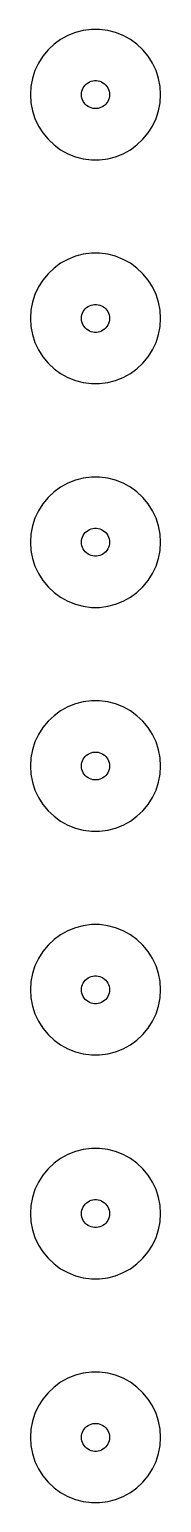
# Model space of a CAD drawing. Header units: metres. Extents: x -7 to 7, y 305 to 607.
# Drawn here: x -7 to 7, y 449 to 607 of the extents above; entities that cross this region are included whole.
import ezdxf

# ---------------------------------------------------------------- set-up
doc = ezdxf.new("R2010")
doc.units = ezdxf.units.M

msp = doc.modelspace()

# ---------------------------------------------------------------- linework, layer by layer
for p, q in [((-2.16312, 606.657), (-2.98045, 606.334)), ((-1.31166, 606.876), (-2.16312, 606.657)), ((-0.439529, 606.986), (-1.31166, 606.876)), ((0.439529, 606.986), (-0.439529, 606.986)), ((1.31166, 606.876), (0.439529, 606.986)), ((2.16312, 606.657), (1.31166, 606.876)), ((2.98045, 606.334), (2.16312, 606.657)), ((-4.46196, 605.394), (-5.10277, 604.792)), ((-3.75078, 605.91), (-4.46196, 605.394)), ((-2.98045, 606.334), (-3.75078, 605.91)), ((3.75078, 605.91), (2.98045, 606.334)), ((4.46196, 605.394), (3.75078, 605.91)), ((5.10277, 604.792), (4.46196, 605.394)), ((-5.66312, 604.114), (-6.13414, 603.372)), ((-5.10277, 604.792), (-5.66312, 604.114)), ((5.66312, 604.114), (5.10277, 604.792)), ((6.13414, 603.372), (5.66312, 604.114)), ((-6.50842, 602.577), (-6.78008, 601.741)), ((-6.13414, 603.372), (-6.50842, 602.577)), ((6.50842, 602.577), (6.13414, 603.372)), ((6.78008, 601.741), (6.50842, 602.577)), ((-6.94479, 600.877), (-7, 600)), ((-6.78008, 601.741), (-6.94479, 600.877)), ((-1.48816, 600.188), (-1.45287, 600.373)), ((-1.45287, 600.373), (-1.39465, 600.552)), ((-1.39465, 600.552), (-1.31445, 600.723)), ((-1.31445, 600.723), (-1.21352, 600.882)), ((-1.21352, 600.882), (-1.09344, 601.027)), ((-1.09344, 601.027), (-0.956131, 601.156)), ((-0.956131, 601.156), (-0.803726, 601.266)), ((-0.803726, 601.266), (-0.638657, 601.357)), ((-0.638657, 601.357), (-0.463516, 601.427)), ((-0.463516, 601.427), (-0.281067, 601.473)), ((-0.281067, 601.473), (-0.094177, 601.497)), ((-0.094177, 601.497), (0.094177, 601.497)), ((0.094177, 601.497), (0.281067, 601.473)), ((0.281067, 601.473), (0.463516, 601.427)), ((0.463516, 601.427), (0.638657, 601.357)), ((0.638657, 601.357), (0.803726, 601.266)), ((0.803726, 601.266), (0.956131, 601.156)), ((0.956131, 601.156), (1.09344, 601.027)), ((1.09344, 601.027), (1.21352, 600.882)), ((1.21352, 600.882), (1.31445, 600.723)), ((1.31445, 600.723), (1.39465, 600.552)), ((1.39465, 600.552), (1.45287, 600.373)), ((1.45287, 600.373), (1.48816, 600.188)), ((6.94479, 600.877), (6.78008, 601.741)), ((7, 600), (6.94479, 600.877)), ((-7, 600), (-6.94479, 599.123)), ((-6.94479, 599.123), (-6.78008, 598.259)), ((-1.5, 600), (-1.48816, 600.188)), ((-1.48816, 599.812), (-1.5, 600)), ((-1.45287, 599.627), (-1.48816, 599.812)), ((-1.39465, 599.448), (-1.45287, 599.627)), ((-1.31445, 599.277), (-1.39465, 599.448)), ((-1.21352, 599.118), (-1.31445, 599.277)), ((-1.09344, 598.973), (-1.21352, 599.118)), ((-0.956131, 598.844), (-1.09344, 598.973)), ((-0.803726, 598.734), (-0.956131, 598.844)), ((-0.638657, 598.643), (-0.803726, 598.734)), ((0.803726, 598.734), (0.638657, 598.643)), ((0.956131, 598.844), (0.803726, 598.734)), ((1.09344, 598.973), (0.956131, 598.844)), ((1.21352, 599.118), (1.09344, 598.973)), ((1.31445, 599.277), (1.21352, 599.118)), ((1.39465, 599.448), (1.31445, 599.277)), ((1.45287, 599.627), (1.39465, 599.448)), ((1.48816, 599.812), (1.45287, 599.627)), ((1.48816, 600.188), (1.5, 600)), ((1.5, 600), (1.48816, 599.812)), ((6.78008, 598.259), (6.94479, 599.123)), ((6.94479, 599.123), (7, 600)), ((-6.78008, 598.259), (-6.50842, 597.423)), ((-6.50842, 597.423), (-6.13414, 596.628)), ((-0.463516, 598.573), (-0.638657, 598.643)), ((-0.281067, 598.527), (-0.463516, 598.573)), ((-0.094177, 598.503), (-0.281067, 598.527)), ((0.094177, 598.503), (-0.094177, 598.503)), ((0.281067, 598.527), (0.094177, 598.503)), ((0.463516, 598.573), (0.281067, 598.527)), ((0.638657, 598.643), (0.463516, 598.573)), ((6.13414, 596.628), (6.50842, 597.423)), ((6.50842, 597.423), (6.78008, 598.259)), ((-6.13414, 596.628), (-5.66312, 595.886)), ((-5.66312, 595.886), (-5.10277, 595.208)), ((5.10277, 595.208), (5.66312, 595.886)), ((5.66312, 595.886), (6.13414, 596.628)), ((-5.10277, 595.208), (-4.46196, 594.606)), ((-4.46196, 594.606), (-3.75078, 594.09)), ((-3.75078, 594.09), (-2.98045, 593.666)), ((2.98045, 593.666), (3.75078, 594.09)), ((3.75078, 594.09), (4.46196, 594.606)), ((4.46196, 594.606), (5.10277, 595.208)), ((-2.98045, 593.666), (-2.16312, 593.343)), ((-2.16312, 593.343), (-1.31166, 593.124)), ((-1.31166, 593.124), (-0.439529, 593.014)), ((-0.439529, 593.014), (0.439529, 593.014)), ((0.439529, 593.014), (1.31166, 593.124)), ((1.31166, 593.124), (2.16312, 593.343)), ((2.16312, 593.343), (2.98045, 593.666)), ((-0.439529, 582.986), (-1.31166, 582.876)), ((0.439529, 582.986), (-0.439529, 582.986)), ((1.31166, 582.876), (0.439529, 582.986)), ((-4.46196, 581.394), (-5.10277, 580.792)), ((-3.75078, 581.91), (-4.46196, 581.394)), ((-2.98045, 582.334), (-3.75078, 581.91)), ((-2.16312, 582.657), (-2.98045, 582.334)), ((-1.31166, 582.876), (-2.16312, 582.657)), ((2.16312, 582.657), (1.31166, 582.876)), ((2.98045, 582.334), (2.16312, 582.657)), ((3.75078, 581.91), (2.98045, 582.334)), ((4.46196, 581.394), (3.75078, 581.91)), ((5.10277, 580.792), (4.46196, 581.394)), ((-5.66312, 580.114), (-6.13414, 579.372)), ((-5.10277, 580.792), (-5.66312, 580.114)), ((5.66312, 580.114), (5.10277, 580.792)), ((6.13414, 579.372), (5.66312, 580.114)), ((-6.50842, 578.577), (-6.78008, 577.741)), ((-6.13414, 579.372), (-6.50842, 578.577)), ((6.50842, 578.577), (6.13414, 579.372)), ((6.78008, 577.741), (6.50842, 578.577)), ((-6.94479, 576.877), (-7, 576)), ((-6.78008, 577.741), (-6.94479, 576.877)), ((-1.39465, 576.552), (-1.31445, 576.723)), ((-1.31445, 576.723), (-1.21352, 576.882)), ((-1.21352, 576.882), (-1.09344, 577.027)), ((-1.09344, 577.027), (-0.956131, 577.156)), ((-0.956131, 577.156), (-0.803726, 577.266)), ((-0.803726, 577.266), (-0.638657, 577.357)), ((-0.638657, 577.357), (-0.463516, 577.427)), ((-0.463516, 577.427), (-0.281067, 577.473)), ((-0.281067, 577.473), (-0.094177, 577.497)), ((-0.094177, 577.497), (0.094177, 577.497)), ((0.094177, 577.497), (0.281067, 577.473)), ((0.281067, 577.473), (0.463516, 577.427)), ((0.463516, 577.427), (0.638657, 577.357)), ((0.638657, 577.357), (0.803726, 577.266)), ((0.803726, 577.266), (0.956131, 577.156)), ((0.956131, 577.156), (1.09344, 577.027)), ((1.09344, 577.027), (1.21352, 576.882)), ((1.21352, 576.882), (1.31445, 576.723)), ((1.31445, 576.723), (1.39465, 576.552)), ((6.94479, 576.877), (6.78008, 577.741)), ((7, 576), (6.94479, 576.877)), ((-7, 576), (-6.94479, 575.123)), ((-6.94479, 575.123), (-6.78008, 574.259)), ((-1.5, 576), (-1.48816, 576.188)), ((-1.48816, 575.812), (-1.5, 576)), ((-1.48816, 576.188), (-1.45287, 576.373)), ((-1.45287, 575.627), (-1.48816, 575.812)), ((-1.45287, 576.373), (-1.39465, 576.552)), ((-1.39465, 575.448), (-1.45287, 575.627)), ((-1.31445, 575.277), (-1.39465, 575.448)), ((-1.21352, 575.118), (-1.31445, 575.277)), ((-1.09344, 574.973), (-1.21352, 575.118)), ((1.21352, 575.118), (1.09344, 574.973)), ((1.31445, 575.277), (1.21352, 575.118)), ((1.39465, 575.448), (1.31445, 575.277)), ((1.39465, 576.552), (1.45287, 576.373)), ((1.45287, 575.627), (1.39465, 575.448)), ((1.45287, 576.373), (1.48816, 576.188)), ((1.48816, 575.812), (1.45287, 575.627)), ((1.48816, 576.188), (1.5, 576)), ((1.5, 576), (1.48816, 575.812)), ((6.78008, 574.259), (6.94479, 575.123)), ((6.94479, 575.123), (7, 576)), ((-6.78008, 574.259), (-6.50842, 573.423)), ((-0.956131, 574.844), (-1.09344, 574.973)), ((-0.803726, 574.734), (-0.956131, 574.844)), ((-0.638657, 574.643), (-0.803726, 574.734)), ((-0.463516, 574.573), (-0.638657, 574.643)), ((-0.281067, 574.527), (-0.463516, 574.573)), ((-0.094177, 574.503), (-0.281067, 574.527)), ((0.094177, 574.503), (-0.094177, 574.503)), ((0.281067, 574.527), (0.094177, 574.503)), ((0.463516, 574.573), (0.281067, 574.527)), ((0.638657, 574.643), (0.463516, 574.573)), ((0.803726, 574.734), (0.638657, 574.643)), ((0.956131, 574.844), (0.803726, 574.734)), ((1.09344, 574.973), (0.956131, 574.844)), ((6.50842, 573.423), (6.78008, 574.259)), ((-6.50842, 573.423), (-6.13414, 572.628)), ((-6.13414, 572.628), (-5.66312, 571.886)), ((-5.66312, 571.886), (-5.10277, 571.208)), ((5.10277, 571.208), (5.66312, 571.886)), ((5.66312, 571.886), (6.13414, 572.628)), ((6.13414, 572.628), (6.50842, 573.423)), ((-5.10277, 571.208), (-4.46196, 570.606)), ((-4.46196, 570.606), (-3.75078, 570.09)), ((3.75078, 570.09), (4.46196, 570.606)), ((4.46196, 570.606), (5.10277, 571.208)), ((-3.75078, 570.09), (-2.98045, 569.666)), ((-2.98045, 569.666), (-2.16312, 569.343)), ((-2.16312, 569.343), (-1.31166, 569.124)), ((-1.31166, 569.124), (-0.439529, 569.014)), ((-0.439529, 569.014), (0.439529, 569.014)), ((0.439529, 569.014), (1.31166, 569.124)), ((1.31166, 569.124), (2.16312, 569.343)), ((2.16312, 569.343), (2.98045, 569.666)), ((2.98045, 569.666), (3.75078, 570.09)), ((-3.75078, 557.91), (-4.46196, 557.394)), ((-2.98045, 558.334), (-3.75078, 557.91)), ((-2.16312, 558.657), (-2.98045, 558.334)), ((-1.31166, 558.876), (-2.16312, 558.657)), ((-0.439529, 558.986), (-1.31166, 558.876)), ((0.439529, 558.986), (-0.439529, 558.986)), ((1.31166, 558.876), (0.439529, 558.986)), ((2.16312, 558.657), (1.31166, 558.876)), ((2.98045, 558.334), (2.16312, 558.657)), ((3.75078, 557.91), (2.98045, 558.334)), ((4.46196, 557.394), (3.75078, 557.91)), ((-5.66312, 556.114), (-6.13414, 555.372)), ((-5.10277, 556.792), (-5.66312, 556.114)), ((-4.46196, 557.394), (-5.10277, 556.792)), ((5.10277, 556.792), (4.46196, 557.394)), ((5.66312, 556.114), (5.10277, 556.792)), ((6.13414, 555.372), (5.66312, 556.114)), ((-6.50842, 554.577), (-6.78008, 553.741)), ((-6.13414, 555.372), (-6.50842, 554.577)), ((6.50842, 554.577), (6.13414, 555.372)), ((6.78008, 553.741), (6.50842, 554.577)), ((-6.78008, 553.741), (-6.94479, 552.877)), ((-1.21352, 552.882), (-1.09344, 553.027)), ((-1.09344, 553.027), (-0.956131, 553.156)), ((-0.956131, 553.156), (-0.803726, 553.266)), ((-0.803726, 553.266), (-0.638657, 553.357)), ((-0.638657, 553.357), (-0.463516, 553.427)), ((-0.463516, 553.427), (-0.281067, 553.473)), ((-0.281067, 553.473), (-0.094177, 553.497)), ((-0.094177, 553.497), (0.094177, 553.497)), ((0.094177, 553.497), (0.281067, 553.473)), ((0.281067, 553.473), (0.463516, 553.427)), ((0.463516, 553.427), (0.638657, 553.357)), ((0.638657, 553.357), (0.803726, 553.266)), ((0.803726, 553.266), (0.956131, 553.156)), ((0.956131, 553.156), (1.09344, 553.027)), ((1.09344, 553.027), (1.21352, 552.882)), ((6.94479, 552.877), (6.78008, 553.741)), ((-6.94479, 552.877), (-7, 552)), ((-7, 552), (-6.94479, 551.123)), ((-1.5, 552), (-1.48816, 552.188)), ((-1.48816, 551.812), (-1.5, 552)), ((-1.48816, 552.188), (-1.45287, 552.373)), ((-1.45287, 551.627), (-1.48816, 551.812)), ((-1.45287, 552.373), (-1.39465, 552.552)), ((-1.39465, 551.448), (-1.45287, 551.627)), ((-1.39465, 552.552), (-1.31445, 552.723)), ((-1.31445, 551.277), (-1.39465, 551.448)), ((-1.31445, 552.723), (-1.21352, 552.882)), ((1.21352, 552.882), (1.31445, 552.723)), ((1.31445, 552.723), (1.39465, 552.552)), ((1.39465, 551.448), (1.31445, 551.277)), ((1.39465, 552.552), (1.45287, 552.373)), ((1.45287, 551.627), (1.39465, 551.448)), ((1.45287, 552.373), (1.48816, 552.188)), ((1.48816, 551.812), (1.45287, 551.627)), ((1.48816, 552.188), (1.5, 552)), ((1.5, 552), (1.48816, 551.812)), ((7, 552), (6.94479, 552.877)), ((6.94479, 551.123), (7, 552)), ((-6.94479, 551.123), (-6.78008, 550.259)), ((-6.78008, 550.259), (-6.50842, 549.423)), ((-1.21352, 551.118), (-1.31445, 551.277)), ((-1.09344, 550.973), (-1.21352, 551.118)), ((-0.956131, 550.844), (-1.09344, 550.973)), ((-0.803726, 550.734), (-0.956131, 550.844)), ((-0.638657, 550.643), (-0.803726, 550.734)), ((-0.463516, 550.573), (-0.638657, 550.643)), ((-0.281067, 550.527), (-0.463516, 550.573)), ((-0.094177, 550.503), (-0.281067, 550.527)), ((0.094177, 550.503), (-0.094177, 550.503)), ((0.281067, 550.527), (0.094177, 550.503)), ((0.463516, 550.573), (0.281067, 550.527)), ((0.638657, 550.643), (0.463516, 550.573)), ((0.803726, 550.734), (0.638657, 550.643)), ((0.956131, 550.844), (0.803726, 550.734)), ((1.09344, 550.973), (0.956131, 550.844)), ((1.21352, 551.118), (1.09344, 550.973)), ((1.31445, 551.277), (1.21352, 551.118)), ((6.50842, 549.423), (6.78008, 550.259)), ((6.78008, 550.259), (6.94479, 551.123)), ((-6.50842, 549.423), (-6.13414, 548.628)), ((-6.13414, 548.628), (-5.66312, 547.886)), ((5.66312, 547.886), (6.13414, 548.628)), ((6.13414, 548.628), (6.50842, 549.423)), ((-5.66312, 547.886), (-5.10277, 547.208)), ((-5.10277, 547.208), (-4.46196, 546.606)), ((-4.46196, 546.606), (-3.75078, 546.09)), ((3.75078, 546.09), (4.46196, 546.606)), ((4.46196, 546.606), (5.10277, 547.208)), ((5.10277, 547.208), (5.66312, 547.886)), ((-3.75078, 546.09), (-2.98045, 545.666)), ((-2.98045, 545.666), (-2.16312, 545.343)), ((-2.16312, 545.343), (-1.31166, 545.124)), ((-1.31166, 545.124), (-0.439529, 545.014)), ((-0.439529, 545.014), (0.439529, 545.014)), ((0.439529, 545.014), (1.31166, 545.124)), ((1.31166, 545.124), (2.16312, 545.343)), ((2.16312, 545.343), (2.98045, 545.666)), ((2.98045, 545.666), (3.75078, 546.09)), ((-2.98045, 534.334), (-3.75078, 533.91)), ((-2.16312, 534.657), (-2.98045, 534.334)), ((-1.31166, 534.876), (-2.16312, 534.657)), ((-0.439529, 534.986), (-1.31166, 534.876)), ((0.439529, 534.986), (-0.439529, 534.986)), ((1.31166, 534.876), (0.439529, 534.986)), ((2.16312, 534.657), (1.31166, 534.876)), ((2.98045, 534.334), (2.16312, 534.657)), ((3.75078, 533.91), (2.98045, 534.334)), ((-5.10277, 532.792), (-5.66312, 532.114)), ((-4.46196, 533.394), (-5.10277, 532.792)), ((-3.75078, 533.91), (-4.46196, 533.394)), ((4.46196, 533.394), (3.75078, 533.91)), ((5.10277, 532.792), (4.46196, 533.394)), ((5.66312, 532.114), (5.10277, 532.792)), ((-6.13414, 531.372), (-6.50842, 530.577)), ((-5.66312, 532.114), (-6.13414, 531.372)), ((6.13414, 531.372), (5.66312, 532.114)), ((6.50842, 530.577), (6.13414, 531.372)), ((-6.78008, 529.741), (-6.94479, 528.877)), ((-6.50842, 530.577), (-6.78008, 529.741)), ((-0.956131, 529.156), (-0.803726, 529.266)), ((-0.803726, 529.266), (-0.638657, 529.357)), ((-0.638657, 529.357), (-0.463516, 529.427)), ((-0.463516, 529.427), (-0.281067, 529.473)), ((-0.281067, 529.473), (-0.094177, 529.497)), ((-0.094177, 529.497), (0.094177, 529.497)), ((0.094177, 529.497), (0.281067, 529.473)), ((0.281067, 529.473), (0.463516, 529.427)), ((0.463516, 529.427), (0.638657, 529.357)), ((0.638657, 529.357), (0.803726, 529.266)), ((0.803726, 529.266), (0.956131, 529.156)), ((6.78008, 529.741), (6.50842, 530.577)), ((6.94479, 528.877), (6.78008, 529.741)), ((-6.94479, 528.877), (-7, 528)), ((-7, 528), (-6.94479, 527.123)), ((-1.5, 528), (-1.48816, 528.188)), ((-1.48816, 527.812), (-1.5, 528)), ((-1.48816, 528.188), (-1.45287, 528.373)), ((-1.45287, 527.627), (-1.48816, 527.812)), ((-1.45287, 528.373), (-1.39465, 528.552)), ((-1.39465, 527.448), (-1.45287, 527.627)), ((-1.39465, 528.552), (-1.31445, 528.723)), ((-1.31445, 528.723), (-1.21352, 528.882)), ((-1.21352, 528.882), (-1.09344, 529.027)), ((-1.09344, 529.027), (-0.956131, 529.156)), ((0.956131, 529.156), (1.09344, 529.027)), ((1.09344, 529.027), (1.21352, 528.882)), ((1.21352, 528.882), (1.31445, 528.723)), ((1.31445, 528.723), (1.39465, 528.552)), ((1.39465, 528.552), (1.45287, 528.373)), ((1.45287, 527.627), (1.39465, 527.448)), ((1.45287, 528.373), (1.48816, 528.188)), ((1.48816, 527.812), (1.45287, 527.627)), ((1.48816, 528.188), (1.5, 528)), ((1.5, 528), (1.48816, 527.812)), ((7, 528), (6.94479, 528.877)), ((6.94479, 527.123), (7, 528)), ((-6.94479, 527.123), (-6.78008, 526.259)), ((-6.78008, 526.259), (-6.50842, 525.423)), ((-1.31445, 527.277), (-1.39465, 527.448)), ((-1.21352, 527.118), (-1.31445, 527.277)), ((-1.09344, 526.973), (-1.21352, 527.118)), ((-0.956131, 526.844), (-1.09344, 526.973)), ((-0.803726, 526.734), (-0.956131, 526.844)), ((-0.638657, 526.643), (-0.803726, 526.734)), ((-0.463516, 526.573), (-0.638657, 526.643)), ((-0.281067, 526.527), (-0.463516, 526.573)), ((-0.094177, 526.503), (-0.281067, 526.527)), ((0.094177, 526.503), (-0.094177, 526.503)), ((0.281067, 526.527), (0.094177, 526.503)), ((0.463516, 526.573), (0.281067, 526.527)), ((0.638657, 526.643), (0.463516, 526.573)), ((0.803726, 526.734), (0.638657, 526.643)), ((0.956131, 526.844), (0.803726, 526.734)), ((1.09344, 526.973), (0.956131, 526.844)), ((1.21352, 527.118), (1.09344, 526.973)), ((1.31445, 527.277), (1.21352, 527.118)), ((1.39465, 527.448), (1.31445, 527.277)), ((6.50842, 525.423), (6.78008, 526.259)), ((6.78008, 526.259), (6.94479, 527.123)), ((-6.50842, 525.423), (-6.13414, 524.628)), ((-6.13414, 524.628), (-5.66312, 523.886)), ((5.66312, 523.886), (6.13414, 524.628)), ((6.13414, 524.628), (6.50842, 525.423)), ((-5.66312, 523.886), (-5.10277, 523.208)), ((-5.10277, 523.208), (-4.46196, 522.606)), ((4.46196, 522.606), (5.10277, 523.208)), ((5.10277, 523.208), (5.66312, 523.886)), ((-4.46196, 522.606), (-3.75078, 522.09)), ((-3.75078, 522.09), (-2.98045, 521.666)), ((-2.98045, 521.666), (-2.16312, 521.343)), ((-2.16312, 521.343), (-1.31166, 521.124)), ((1.31166, 521.124), (2.16312, 521.343)), ((2.16312, 521.343), (2.98045, 521.666)), ((2.98045, 521.666), (3.75078, 522.09)), ((3.75078, 522.09), (4.46196, 522.606)), ((-1.31166, 521.124), (-0.439529, 521.014)), ((-0.439529, 521.014), (0.439529, 521.014)), ((0.439529, 521.014), (1.31166, 521.124)), ((-2.98045, 510.334), (-3.75078, 509.91)), ((-2.16312, 510.657), (-2.98045, 510.334)), ((-1.31166, 510.876), (-2.16312, 510.657)), ((-0.439529, 510.986), (-1.31166, 510.876)), ((0.439529, 510.986), (-0.439529, 510.986)), ((1.31166, 510.876), (0.439529, 510.986)), ((2.16312, 510.657), (1.31166, 510.876)), ((2.98045, 510.334), (2.16312, 510.657)), ((3.75078, 509.91), (2.98045, 510.334)), ((-5.10277, 508.792), (-5.66312, 508.114)), ((-4.46196, 509.394), (-5.10277, 508.792)), ((-3.75078, 509.91), (-4.46196, 509.394)), ((4.46196, 509.394), (3.75078, 509.91)), ((5.10277, 508.792), (4.46196, 509.394)), ((5.66312, 508.114), (5.10277, 508.792)), ((-6.13414, 507.372), (-6.50842, 506.577)), ((-5.66312, 508.114), (-6.13414, 507.372)), ((6.13414, 507.372), (5.66312, 508.114)), ((6.50842, 506.577), (6.13414, 507.372)), ((-6.78008, 505.741), (-6.94479, 504.877)), ((-6.50842, 506.577), (-6.78008, 505.741)), ((6.78008, 505.741), (6.50842, 506.577)), ((6.94479, 504.877), (6.78008, 505.741)), ((-6.94479, 504.877), (-7, 504)), ((-7, 504), (-6.94479, 503.123)), ((-1.5, 504), (-1.48816, 504.188)), ((-1.48816, 503.812), (-1.5, 504)), ((-1.48816, 504.188), (-1.45287, 504.373)), ((-1.45287, 504.373), (-1.39465, 504.552)), ((-1.39465, 504.552), (-1.31445, 504.723)), ((-1.31445, 504.723), (-1.21352, 504.882)), ((-1.21352, 504.882), (-1.09344, 505.027)), ((-1.09344, 505.027), (-0.956131, 505.156)), ((-0.956131, 505.156), (-0.803726, 505.266)), ((-0.803726, 505.266), (-0.638657, 505.357)), ((-0.638657, 505.357), (-0.463516, 505.427)), ((-0.463516, 505.427), (-0.281067, 505.473)), ((-0.281067, 505.473), (-0.094177, 505.497)), ((-0.094177, 505.497), (0.094177, 505.497)), ((0.094177, 505.497), (0.281067, 505.473)), ((0.281067, 505.473), (0.463516, 505.427)), ((0.463516, 505.427), (0.638657, 505.357)), ((0.638657, 505.357), (0.803726, 505.266)), ((0.803726, 505.266), (0.956131, 505.156)), ((0.956131, 505.156), (1.09344, 505.027)), ((1.09344, 505.027), (1.21352, 504.882)), ((1.21352, 504.882), (1.31445, 504.723)), ((1.31445, 504.723), (1.39465, 504.552)), ((1.39465, 504.552), (1.45287, 504.373)), ((1.45287, 504.373), (1.48816, 504.188)), ((1.48816, 504.188), (1.5, 504)), ((1.5, 504), (1.48816, 503.812)), ((7, 504), (6.94479, 504.877)), ((6.94479, 503.123), (7, 504)), ((-6.94479, 503.123), (-6.78008, 502.259)), ((-1.45287, 503.627), (-1.48816, 503.812)), ((-1.39465, 503.448), (-1.45287, 503.627)), ((-1.31445, 503.277), (-1.39465, 503.448)), ((-1.21352, 503.118), (-1.31445, 503.277)), ((-1.09344, 502.973), (-1.21352, 503.118)), ((-0.956131, 502.844), (-1.09344, 502.973)), ((-0.803726, 502.734), (-0.956131, 502.844)), ((-0.638657, 502.643), (-0.803726, 502.734)), ((-0.463516, 502.573), (-0.638657, 502.643)), ((-0.281067, 502.527), (-0.463516, 502.573)), ((-0.094177, 502.503), (-0.281067, 502.527)), ((0.094177, 502.503), (-0.094177, 502.503)), ((0.281067, 502.527), (0.094177, 502.503)), ((0.463516, 502.573), (0.281067, 502.527)), ((0.638657, 502.643), (0.463516, 502.573)), ((0.803726, 502.734), (0.638657, 502.643)), ((0.956131, 502.844), (0.803726, 502.734)), ((1.09344, 502.973), (0.956131, 502.844)), ((1.21352, 503.118), (1.09344, 502.973)), ((1.31445, 503.277), (1.21352, 503.118)), ((1.39465, 503.448), (1.31445, 503.277)), ((1.45287, 503.627), (1.39465, 503.448)), ((1.48816, 503.812), (1.45287, 503.627)), ((6.78008, 502.259), (6.94479, 503.123)), ((-6.78008, 502.259), (-6.50842, 501.423)), ((-6.50842, 501.423), (-6.13414, 500.628)), ((6.13414, 500.628), (6.50842, 501.423)), ((6.50842, 501.423), (6.78008, 502.259)), ((-6.13414, 500.628), (-5.66312, 499.886)), ((-5.66312, 499.886), (-5.10277, 499.208)), ((-5.10277, 499.208), (-4.46196, 498.606)), ((4.46196, 498.606), (5.10277, 499.208)), ((5.10277, 499.208), (5.66312, 499.886)), ((5.66312, 499.886), (6.13414, 500.628)), ((-4.46196, 498.606), (-3.75078, 498.09)), ((-3.75078, 498.09), (-2.98045, 497.666)), ((-2.98045, 497.666), (-2.16312, 497.343)), ((2.16312, 497.343), (2.98045, 497.666)), ((2.98045, 497.666), (3.75078, 498.09)), ((3.75078, 498.09), (4.46196, 498.606)), ((-2.16312, 497.343), (-1.31166, 497.124)), ((-1.31166, 497.124), (-0.439529, 497.014)), ((-0.439529, 497.014), (0.439529, 497.014)), ((0.439529, 497.014), (1.31166, 497.124)), ((1.31166, 497.124), (2.16312, 497.343)), ((-2.16312, 486.657), (-2.98045, 486.334)), ((-1.31166, 486.876), (-2.16312, 486.657)), ((-0.439529, 486.986), (-1.31166, 486.876)), ((0.439529, 486.986), (-0.439529, 486.986)), ((1.31166, 486.876), (0.439529, 486.986)), ((2.16312, 486.657), (1.31166, 486.876)), ((2.98045, 486.334), (2.16312, 486.657)), ((-4.46196, 485.394), (-5.10277, 484.792)), ((-3.75078, 485.91), (-4.46196, 485.394)), ((-2.98045, 486.334), (-3.75078, 485.91)), ((3.75078, 485.91), (2.98045, 486.334)), ((4.46196, 485.394), (3.75078, 485.91)), ((5.10277, 484.792), (4.46196, 485.394)), ((-5.66312, 484.114), (-6.13414, 483.372)), ((-5.10277, 484.792), (-5.66312, 484.114)), ((5.66312, 484.114), (5.10277, 484.792)), ((6.13414, 483.372), (5.66312, 484.114)), ((-6.50842, 482.577), (-6.78008, 481.741)), ((-6.13414, 483.372), (-6.50842, 482.577)), ((6.50842, 482.577), (6.13414, 483.372)), ((6.78008, 481.741), (6.50842, 482.577)), ((-6.94479, 480.877), (-7, 480)), ((-6.78008, 481.741), (-6.94479, 480.877)), ((-1.48816, 480.188), (-1.45287, 480.373)), ((-1.45287, 480.373), (-1.39465, 480.552)), ((-1.39465, 480.552), (-1.31445, 480.723)), ((-1.31445, 480.723), (-1.21352, 480.882)), ((-1.21352, 480.882), (-1.09344, 481.027)), ((-1.09344, 481.027), (-0.956131, 481.156)), ((-0.956131, 481.156), (-0.803726, 481.266)), ((-0.803726, 481.266), (-0.638657, 481.357)), ((-0.638657, 481.357), (-0.463516, 481.427)), ((-0.463516, 481.427), (-0.281067, 481.473)), ((-0.281067, 481.473), (-0.094177, 481.497)), ((-0.094177, 481.497), (0.094177, 481.497)), ((0.094177, 481.497), (0.281067, 481.473)), ((0.281067, 481.473), (0.463516, 481.427)), ((0.463516, 481.427), (0.638657, 481.357)), ((0.638657, 481.357), (0.803726, 481.266)), ((0.803726, 481.266), (0.956131, 481.156)), ((0.956131, 481.156), (1.09344, 481.027)), ((1.09344, 481.027), (1.21352, 480.882)), ((1.21352, 480.882), (1.31445, 480.723)), ((1.31445, 480.723), (1.39465, 480.552)), ((1.39465, 480.552), (1.45287, 480.373)), ((1.45287, 480.373), (1.48816, 480.188)), ((6.94479, 480.877), (6.78008, 481.741)), ((7, 480), (6.94479, 480.877)), ((-7, 480), (-6.94479, 479.123)), ((-6.94479, 479.123), (-6.78008, 478.259)), ((-1.5, 480), (-1.48816, 480.188)), ((-1.48816, 479.812), (-1.5, 480)), ((-1.45287, 479.627), (-1.48816, 479.812)), ((-1.39465, 479.448), (-1.45287, 479.627)), ((-1.31445, 479.277), (-1.39465, 479.448)), ((-1.21352, 479.118), (-1.31445, 479.277)), ((-1.09344, 478.973), (-1.21352, 479.118)), ((-0.956131, 478.844), (-1.09344, 478.973)), ((-0.803726, 478.734), (-0.956131, 478.844)), ((-0.638657, 478.643), (-0.803726, 478.734)), ((0.803726, 478.734), (0.638657, 478.643)), ((0.956131, 478.844), (0.803726, 478.734)), ((1.09344, 478.973), (0.956131, 478.844)), ((1.21352, 479.118), (1.09344, 478.973)), ((1.31445, 479.277), (1.21352, 479.118)), ((1.39465, 479.448), (1.31445, 479.277)), ((1.45287, 479.627), (1.39465, 479.448)), ((1.48816, 479.812), (1.45287, 479.627)), ((1.48816, 480.188), (1.5, 480)), ((1.5, 480), (1.48816, 479.812)), ((6.78008, 478.259), (6.94479, 479.123)), ((6.94479, 479.123), (7, 480)), ((-6.78008, 478.259), (-6.50842, 477.423)), ((-6.50842, 477.423), (-6.13414, 476.628)), ((-0.463516, 478.573), (-0.638657, 478.643)), ((-0.281067, 478.527), (-0.463516, 478.573)), ((-0.094177, 478.503), (-0.281067, 478.527)), ((0.094177, 478.503), (-0.094177, 478.503)), ((0.281067, 478.527), (0.094177, 478.503)), ((0.463516, 478.573), (0.281067, 478.527)), ((0.638657, 478.643), (0.463516, 478.573)), ((6.13414, 476.628), (6.50842, 477.423)), ((6.50842, 477.423), (6.78008, 478.259)), ((-6.13414, 476.628), (-5.66312, 475.886)), ((-5.66312, 475.886), (-5.10277, 475.208)), ((5.10277, 475.208), (5.66312, 475.886)), ((5.66312, 475.886), (6.13414, 476.628)), ((-5.10277, 475.208), (-4.46196, 474.606)), ((-4.46196, 474.606), (-3.75078, 474.09)), ((-3.75078, 474.09), (-2.98045, 473.666)), ((2.98045, 473.666), (3.75078, 474.09)), ((3.75078, 474.09), (4.46196, 474.606)), ((4.46196, 474.606), (5.10277, 475.208)), ((-2.98045, 473.666), (-2.16312, 473.343)), ((-2.16312, 473.343), (-1.31166, 473.124)), ((-1.31166, 473.124), (-0.439529, 473.014)), ((-0.439529, 473.014), (0.439529, 473.014)), ((0.439529, 473.014), (1.31166, 473.124)), ((1.31166, 473.124), (2.16312, 473.343)), ((2.16312, 473.343), (2.98045, 473.666)), ((-1.31166, 462.876), (-2.16312, 462.657)), ((-0.439529, 462.986), (-1.31166, 462.876)), ((0.439529, 462.986), (-0.439529, 462.986)), ((1.31166, 462.876), (0.439529, 462.986)), ((2.16312, 462.657), (1.31166, 462.876)), ((-4.46196, 461.394), (-5.10277, 460.792)), ((-3.75078, 461.91), (-4.46196, 461.394)), ((-2.98045, 462.334), (-3.75078, 461.91)), ((-2.16312, 462.657), (-2.98045, 462.334)), ((2.98045, 462.334), (2.16312, 462.657)), ((3.75078, 461.91), (2.98045, 462.334)), ((4.46196, 461.394), (3.75078, 461.91)), ((5.10277, 460.792), (4.46196, 461.394)), ((-5.66312, 460.114), (-6.13414, 459.372)), ((-5.10277, 460.792), (-5.66312, 460.114)), ((5.66312, 460.114), (5.10277, 460.792)), ((6.13414, 459.372), (5.66312, 460.114)), ((-6.50842, 458.577), (-6.78008, 457.741)), ((-6.13414, 459.372), (-6.50842, 458.577)), ((6.50842, 458.577), (6.13414, 459.372)), ((6.78008, 457.741), (6.50842, 458.577)), ((-6.94479, 456.877), (-7, 456)), ((-6.78008, 457.741), (-6.94479, 456.877)), ((-1.45287, 456.373), (-1.39465, 456.552)), ((-1.39465, 456.552), (-1.31445, 456.723)), ((-1.31445, 456.723), (-1.21352, 456.882)), ((-1.21352, 456.882), (-1.09344, 457.027)), ((-1.09344, 457.027), (-0.956131, 457.156)), ((-0.956131, 457.156), (-0.803726, 457.266)), ((-0.803726, 457.266), (-0.638657, 457.357)), ((-0.638657, 457.357), (-0.463516, 457.427)), ((-0.463516, 457.427), (-0.281067, 457.473)), ((-0.281067, 457.473), (-0.094177, 457.497)), ((-0.094177, 457.497), (0.094177, 457.497)), ((0.094177, 457.497), (0.281067, 457.473)), ((0.281067, 457.473), (0.463516, 457.427)), ((0.463516, 457.427), (0.638657, 457.357)), ((0.638657, 457.357), (0.803726, 457.266)), ((0.803726, 457.266), (0.956131, 457.156)), ((0.956131, 457.156), (1.09344, 457.027)), ((1.09344, 457.027), (1.21352, 456.882)), ((1.21352, 456.882), (1.31445, 456.723)), ((1.31445, 456.723), (1.39465, 456.552)), ((1.39465, 456.552), (1.45287, 456.373)), ((6.94479, 456.877), (6.78008, 457.741)), ((7, 456), (6.94479, 456.877)), ((-7, 456), (-6.94479, 455.123)), ((-6.94479, 455.123), (-6.78008, 454.259)), ((-1.5, 456), (-1.48816, 456.188)), ((-1.48816, 455.812), (-1.5, 456)), ((-1.48816, 456.188), (-1.45287, 456.373)), ((-1.45287, 455.627), (-1.48816, 455.812)), ((-1.39465, 455.448), (-1.45287, 455.627)), ((-1.31445, 455.277), (-1.39465, 455.448)), ((-1.21352, 455.118), (-1.31445, 455.277)), ((-1.09344, 454.973), (-1.21352, 455.118)), ((-0.956131, 454.844), (-1.09344, 454.973)), ((1.09344, 454.973), (0.956131, 454.844)), ((1.21352, 455.118), (1.09344, 454.973)), ((1.31445, 455.277), (1.21352, 455.118)), ((1.39465, 455.448), (1.31445, 455.277)), ((1.45287, 455.627), (1.39465, 455.448)), ((1.45287, 456.373), (1.48816, 456.188)), ((1.48816, 455.812), (1.45287, 455.627)), ((1.48816, 456.188), (1.5, 456)), ((1.5, 456), (1.48816, 455.812)), ((6.78008, 454.259), (6.94479, 455.123)), ((6.94479, 455.123), (7, 456)), ((-6.78008, 454.259), (-6.50842, 453.423)), ((-6.50842, 453.423), (-6.13414, 452.628)), ((-0.803726, 454.734), (-0.956131, 454.844)), ((-0.638657, 454.643), (-0.803726, 454.734)), ((-0.463516, 454.573), (-0.638657, 454.643)), ((-0.281067, 454.527), (-0.463516, 454.573)), ((-0.094177, 454.503), (-0.281067, 454.527)), ((0.094177, 454.503), (-0.094177, 454.503)), ((0.281067, 454.527), (0.094177, 454.503)), ((0.463516, 454.573), (0.281067, 454.527)), ((0.638657, 454.643), (0.463516, 454.573)), ((0.803726, 454.734), (0.638657, 454.643)), ((0.956131, 454.844), (0.803726, 454.734)), ((6.13414, 452.628), (6.50842, 453.423)), ((6.50842, 453.423), (6.78008, 454.259)), ((-6.13414, 452.628), (-5.66312, 451.886)), ((-5.66312, 451.886), (-5.10277, 451.208)), ((5.10277, 451.208), (5.66312, 451.886)), ((5.66312, 451.886), (6.13414, 452.628)), ((-5.10277, 451.208), (-4.46196, 450.606)), ((-4.46196, 450.606), (-3.75078, 450.09)), ((3.75078, 450.09), (4.46196, 450.606)), ((4.46196, 450.606), (5.10277, 451.208)), ((-3.75078, 450.09), (-2.98045, 449.666)), ((-2.98045, 449.666), (-2.16312, 449.343)), ((-2.16312, 449.343), (-1.31166, 449.124)), ((-1.31166, 449.124), (-0.439529, 449.014)), ((-0.439529, 449.014), (0.439529, 449.014)), ((0.439529, 449.014), (1.31166, 449.124)), ((1.31166, 449.124), (2.16312, 449.343)), ((2.16312, 449.343), (2.98045, 449.666)), ((2.98045, 449.666), (3.75078, 450.09))]:
    msp.add_line(p, q)

doc.saveas('drawing.dxf')
